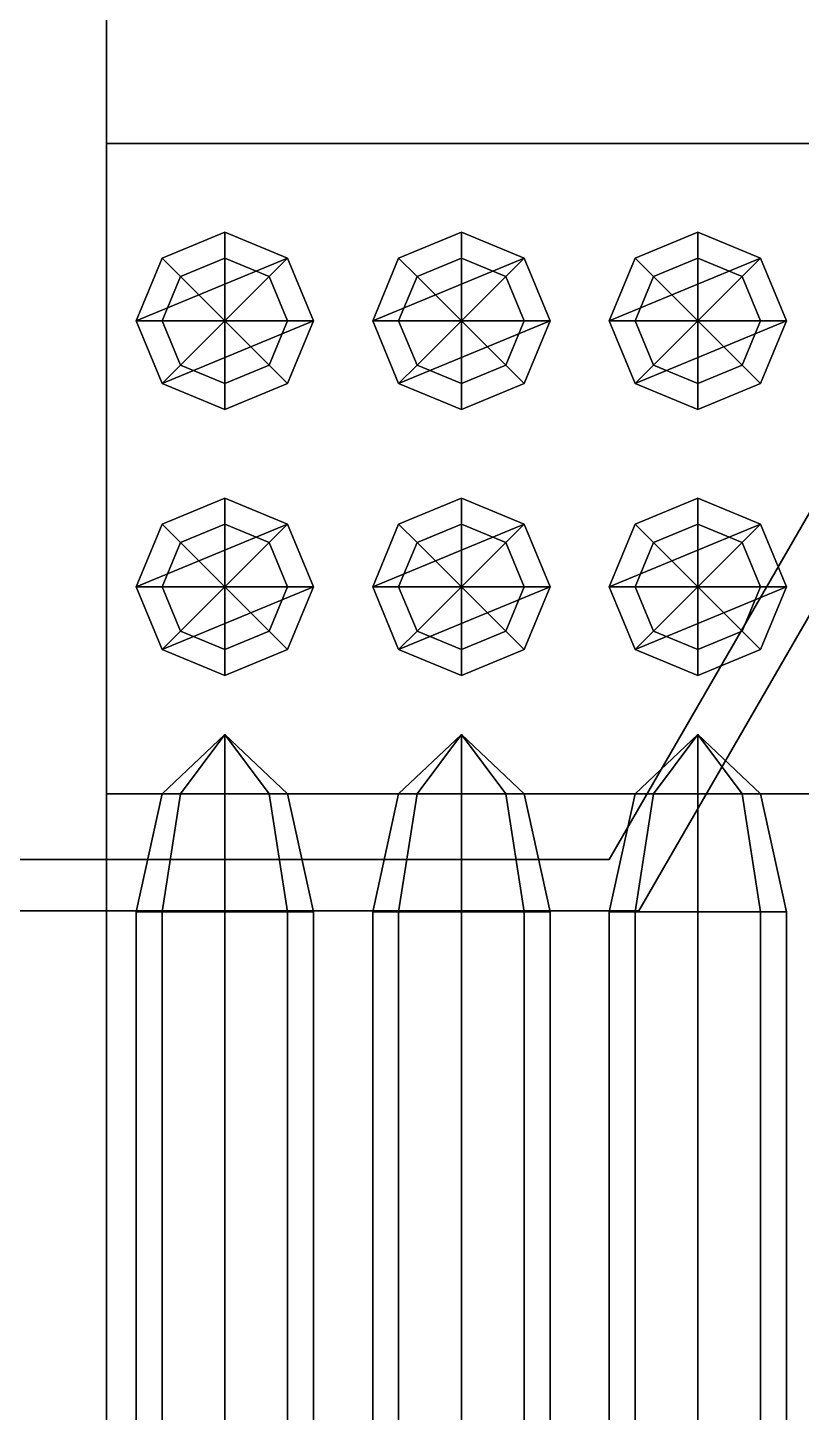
# Model space of a CAD drawing. Header units: millimetres. Extents: x -3.2 to 17.4, y -17.6 to 52.8.
# Drawn here: x 0.0933 to 0.355, y 7.3507 to 7.8192 of the extents above; entities that cross this region are included whole.
import ezdxf

# ---------------------------------------------------------------- set-up
doc = ezdxf.new("R2010")
doc.units = ezdxf.units.MM
doc.layers.add('sleeve', color=5, linetype='Continuous')
doc.layers.add('turret', color=2, linetype='Continuous')

msp = doc.modelspace()

# ---------------------------------------------------------------- linework, layer by layer
for points in [[(-3.09, 7.1, 2.67), (3.09, 7.1, 2.67), (3, 8.53, 2.75), (-3, 8.53, 2.75)], [(0, 8.53, -1.19), (0.54, 8.53, -0.83), (0.54, 7.1, -0.94), (0, 7.1, -1.19)], [(0.29, 7.53771, 2.69), (0.58, 8.04, 2.72), (0.58, 8.04, 3.7), (0.29, 7.53771, 3.7)], [(-0.29, 7.53771, 2.69), (0.29, 7.53771, 2.69), (0.29, 7.53771, 3.7), (-0.29, 7.53771, 3.7)]]:
    msp.add_3dface(points)
at = {"layer": 'sleeve'}
for points in [[(-0.12, 6.99, 4.23), (-0.12, 8.11, 4.23), (0.12, 8.11, 4.23), (0.12, 6.99, 4.23)], [(0.12, 6.99, 4.45), (0.12, 8.11, 4.45), (-0.12, 8.11, 4.45), (-0.12, 6.99, 4.45)], [(0.12, 6.99, 4.23), (0.12, 8.11, 4.23), (0.12, 8.11, 4.45), (0.12, 6.99, 4.45)]]:
    msp.add_3dface(points, dxfattribs=at)
at = {"layer": 'turret'}
for points in [[(-0.3, 7.52038, 3.85), (0.12, 7.95, 3.85), (0.12, 8.55962, 3.85), (-0.6, 8.04, 3.85)], [(0.3, 7.52038, 3.7), (0.6, 8.04, 3.7), (0.6, 8.04, 3.85), (0.3, 7.52038, 3.85)], [(0.3, 7.52038, 3.85), (0.54804, 7.95, 3.85), (0.12, 7.95, 3.85), (-0.3, 7.52038, 3.85)], [(0.12, 7.95, 3.27), (0.12, 7.56, 3.27), (0.12, 7.56, 3.3), (0.12, 7.95, 3.3)], [(0.12, 7.95, 3.3), (0.12, 7.56, 3.3), (1.06, 7.56, 3.3), (1.05, 7.95, 3.3)], [(0.12, 7.78, 4.23), (0.12, 6.99, 4.23), (0.12, 6.99, 4.29), (0.12, 7.78, 4.29)], [(0.6, 7.78, 4.29), (0.6, 7.78, 4.23), (0.12, 7.78, 4.23), (0.12, 7.78, 4.29)], [(0.6, 7.78, 4.23), (0.6, 6.99, 4.23), (0.12, 6.99, 4.23), (0.12, 7.78, 4.23)], [(0.12, 7.78, 4.29), (0.12, 6.99, 4.29), (0.6, 6.99, 4.29), (0.6, 7.78, 4.29)], [(0.16, 7.75, 4.51), (0.13879, 7.74121, 4.51), (0.13, 7.72, 4.51), (0.18121, 7.74121, 4.51)], [(0.16, 7.75, 3.98), (0.13879, 7.74121, 3.98), (0.13879, 7.74121, 4.51), (0.16, 7.75, 4.51)], [(0.145, 7.735, 3.94), (0.13879, 7.74121, 3.98), (0.16, 7.75, 3.98), (0.16, 7.74121, 3.94)], [(0.18121, 7.74121, 3.98), (0.16, 7.75, 3.98), (0.16, 7.75, 4.51), (0.18121, 7.74121, 4.51)], [(0.16, 7.74121, 3.94), (0.16, 7.75, 3.98), (0.18121, 7.74121, 3.98), (0.175, 7.735, 3.94)], [(0.24, 7.75, 4.51), (0.21879, 7.74121, 4.51), (0.21, 7.72, 4.51), (0.26121, 7.74121, 4.51)], [(0.225, 7.735, 3.94), (0.21879, 7.74121, 3.98), (0.24, 7.75, 3.98), (0.24, 7.74121, 3.94)], [(0.24, 7.75, 3.98), (0.21879, 7.74121, 3.98), (0.21879, 7.74121, 4.51), (0.24, 7.75, 4.51)], [(0.24, 7.74121, 3.94), (0.24, 7.75, 3.98), (0.26121, 7.74121, 3.98), (0.255, 7.735, 3.94)], [(0.26121, 7.74121, 3.98), (0.24, 7.75, 3.98), (0.24, 7.75, 4.51), (0.26121, 7.74121, 4.51)], [(0.32, 7.75, 4.51), (0.29879, 7.74121, 4.51), (0.29, 7.72, 4.51), (0.34121, 7.74121, 4.51)], [(0.305, 7.735, 3.94), (0.29879, 7.74121, 3.98), (0.32, 7.75, 3.98), (0.32, 7.74121, 3.94)], [(0.32, 7.75, 3.98), (0.29879, 7.74121, 3.98), (0.29879, 7.74121, 4.51), (0.32, 7.75, 4.51)], [(0.32, 7.74121, 3.94), (0.32, 7.75, 3.98), (0.34121, 7.74121, 3.98), (0.335, 7.735, 3.94)], [(0.34121, 7.74121, 3.98), (0.32, 7.75, 3.98), (0.32, 7.75, 4.51), (0.34121, 7.74121, 4.51)], [(0.18121, 7.74121, 4.51), (0.13, 7.72, 4.51), (0.13879, 7.69879, 4.51), (0.19, 7.72, 4.51)], [(0.13879, 7.74121, 3.98), (0.13, 7.72, 3.98), (0.13, 7.72, 4.51), (0.13879, 7.74121, 4.51)], [(0.13879, 7.72, 3.94), (0.13, 7.72, 3.98), (0.13879, 7.74121, 3.98), (0.145, 7.735, 3.94)], [(0.16, 7.72, 3.92), (0.145, 7.735, 3.94), (0.16, 7.74121, 3.94), (0.16, 7.72, 3.92)], [(0.16, 7.72, 3.92), (0.16, 7.74121, 3.94), (0.175, 7.735, 3.94), (0.16, 7.72, 3.92)], [(0.175, 7.735, 3.94), (0.18121, 7.74121, 3.98), (0.19, 7.72, 3.98), (0.18121, 7.72, 3.94)], [(0.19, 7.72, 3.98), (0.18121, 7.74121, 3.98), (0.18121, 7.74121, 4.51), (0.19, 7.72, 4.51)], [(0.21879, 7.72, 3.94), (0.21, 7.72, 3.98), (0.21879, 7.74121, 3.98), (0.225, 7.735, 3.94)], [(0.21879, 7.74121, 3.98), (0.21, 7.72, 3.98), (0.21, 7.72, 4.51), (0.21879, 7.74121, 4.51)], [(0.26121, 7.74121, 4.51), (0.21, 7.72, 4.51), (0.21879, 7.69879, 4.51), (0.27, 7.72, 4.51)], [(0.24, 7.72, 3.92), (0.225, 7.735, 3.94), (0.24, 7.74121, 3.94), (0.24, 7.72, 3.92)], [(0.24, 7.72, 3.92), (0.24, 7.74121, 3.94), (0.255, 7.735, 3.94), (0.24, 7.72, 3.92)], [(0.255, 7.735, 3.94), (0.26121, 7.74121, 3.98), (0.27, 7.72, 3.98), (0.26121, 7.72, 3.94)], [(0.27, 7.72, 3.98), (0.26121, 7.74121, 3.98), (0.26121, 7.74121, 4.51), (0.27, 7.72, 4.51)], [(0.29879, 7.72, 3.94), (0.29, 7.72, 3.98), (0.29879, 7.74121, 3.98), (0.305, 7.735, 3.94)], [(0.29879, 7.74121, 3.98), (0.29, 7.72, 3.98), (0.29, 7.72, 4.51), (0.29879, 7.74121, 4.51)], [(0.34121, 7.74121, 4.51), (0.29, 7.72, 4.51), (0.29879, 7.69879, 4.51), (0.35, 7.72, 4.51)], [(0.32, 7.72, 3.92), (0.305, 7.735, 3.94), (0.32, 7.74121, 3.94), (0.32, 7.72, 3.92)], [(0.32, 7.72, 3.92), (0.32, 7.74121, 3.94), (0.335, 7.735, 3.94), (0.32, 7.72, 3.92)], [(0.335, 7.735, 3.94), (0.34121, 7.74121, 3.98), (0.35, 7.72, 3.98), (0.34121, 7.72, 3.94)], [(0.35, 7.72, 3.98), (0.34121, 7.74121, 3.98), (0.34121, 7.74121, 4.51), (0.35, 7.72, 4.51)], [(0.16, 7.72, 3.92), (0.13879, 7.72, 3.94), (0.145, 7.735, 3.94), (0.16, 7.72, 3.92)], [(0.16, 7.72, 3.92), (0.175, 7.735, 3.94), (0.18121, 7.72, 3.94), (0.16, 7.72, 3.92)], [(0.24, 7.72, 3.92), (0.21879, 7.72, 3.94), (0.225, 7.735, 3.94), (0.24, 7.72, 3.92)], [(0.24, 7.72, 3.92), (0.255, 7.735, 3.94), (0.26121, 7.72, 3.94), (0.24, 7.72, 3.92)], [(0.32, 7.72, 3.92), (0.29879, 7.72, 3.94), (0.305, 7.735, 3.94), (0.32, 7.72, 3.92)], [(0.32, 7.72, 3.92), (0.335, 7.735, 3.94), (0.34121, 7.72, 3.94), (0.32, 7.72, 3.92)], [(0.13, 7.72, 3.98), (0.13879, 7.69879, 3.98), (0.13879, 7.69879, 4.51), (0.13, 7.72, 4.51)], [(0.145, 7.705, 3.94), (0.13879, 7.69879, 3.98), (0.13, 7.72, 3.98), (0.13879, 7.72, 3.94)], [(0.19, 7.72, 4.51), (0.13879, 7.69879, 4.51), (0.16, 7.69, 4.51), (0.18121, 7.69879, 4.51)], [(0.16, 7.72, 3.92), (0.145, 7.705, 3.94), (0.13879, 7.72, 3.94), (0.16, 7.72, 3.92)], [(0.16, 7.72, 3.92), (0.16, 7.69879, 3.94), (0.145, 7.705, 3.94), (0.16, 7.72, 3.92)], [(0.16, 7.72, 3.92), (0.175, 7.705, 3.94), (0.16, 7.69879, 3.94), (0.16, 7.72, 3.92)], [(0.16, 7.72, 3.92), (0.18121, 7.72, 3.94), (0.175, 7.705, 3.94), (0.16, 7.72, 3.92)], [(0.18121, 7.72, 3.94), (0.19, 7.72, 3.98), (0.18121, 7.69879, 3.98), (0.175, 7.705, 3.94)], [(0.18121, 7.69879, 3.98), (0.19, 7.72, 3.98), (0.19, 7.72, 4.51), (0.18121, 7.69879, 4.51)], [(0.225, 7.705, 3.94), (0.21879, 7.69879, 3.98), (0.21, 7.72, 3.98), (0.21879, 7.72, 3.94)], [(0.21, 7.72, 3.98), (0.21879, 7.69879, 3.98), (0.21879, 7.69879, 4.51), (0.21, 7.72, 4.51)], [(0.24, 7.72, 3.92), (0.225, 7.705, 3.94), (0.21879, 7.72, 3.94), (0.24, 7.72, 3.92)], [(0.27, 7.72, 4.51), (0.21879, 7.69879, 4.51), (0.24, 7.69, 4.51), (0.26121, 7.69879, 4.51)], [(0.24, 7.72, 3.92), (0.24, 7.69879, 3.94), (0.225, 7.705, 3.94), (0.24, 7.72, 3.92)], [(0.24, 7.72, 3.92), (0.26121, 7.72, 3.94), (0.255, 7.705, 3.94), (0.24, 7.72, 3.92)], [(0.24, 7.72, 3.92), (0.255, 7.705, 3.94), (0.24, 7.69879, 3.94), (0.24, 7.72, 3.92)], [(0.26121, 7.72, 3.94), (0.27, 7.72, 3.98), (0.26121, 7.69879, 3.98), (0.255, 7.705, 3.94)], [(0.26121, 7.69879, 3.98), (0.27, 7.72, 3.98), (0.27, 7.72, 4.51), (0.26121, 7.69879, 4.51)], [(0.305, 7.705, 3.94), (0.29879, 7.69879, 3.98), (0.29, 7.72, 3.98), (0.29879, 7.72, 3.94)], [(0.29, 7.72, 3.98), (0.29879, 7.69879, 3.98), (0.29879, 7.69879, 4.51), (0.29, 7.72, 4.51)], [(0.32, 7.72, 3.92), (0.305, 7.705, 3.94), (0.29879, 7.72, 3.94), (0.32, 7.72, 3.92)], [(0.35, 7.72, 4.51), (0.29879, 7.69879, 4.51), (0.32, 7.69, 4.51), (0.34121, 7.69879, 4.51)], [(0.32, 7.72, 3.92), (0.32, 7.69879, 3.94), (0.305, 7.705, 3.94), (0.32, 7.72, 3.92)], [(0.32, 7.72, 3.92), (0.34121, 7.72, 3.94), (0.335, 7.705, 3.94), (0.32, 7.72, 3.92)], [(0.32, 7.72, 3.92), (0.335, 7.705, 3.94), (0.32, 7.69879, 3.94), (0.32, 7.72, 3.92)], [(0.34121, 7.72, 3.94), (0.35, 7.72, 3.98), (0.34121, 7.69879, 3.98), (0.335, 7.705, 3.94)], [(0.34121, 7.69879, 3.98), (0.35, 7.72, 3.98), (0.35, 7.72, 4.51), (0.34121, 7.69879, 4.51)], [(0.16, 7.69879, 3.94), (0.16, 7.69, 3.98), (0.13879, 7.69879, 3.98), (0.145, 7.705, 3.94)], [(0.175, 7.705, 3.94), (0.18121, 7.69879, 3.98), (0.16, 7.69, 3.98), (0.16, 7.69879, 3.94)], [(0.24, 7.69879, 3.94), (0.24, 7.69, 3.98), (0.21879, 7.69879, 3.98), (0.225, 7.705, 3.94)], [(0.255, 7.705, 3.94), (0.26121, 7.69879, 3.98), (0.24, 7.69, 3.98), (0.24, 7.69879, 3.94)], [(0.32, 7.69879, 3.94), (0.32, 7.69, 3.98), (0.29879, 7.69879, 3.98), (0.305, 7.705, 3.94)], [(0.335, 7.705, 3.94), (0.34121, 7.69879, 3.98), (0.32, 7.69, 3.98), (0.32, 7.69879, 3.94)], [(0.13879, 7.69879, 3.98), (0.16, 7.69, 3.98), (0.16, 7.69, 4.51), (0.13879, 7.69879, 4.51)], [(0.16, 7.69, 3.98), (0.18121, 7.69879, 3.98), (0.18121, 7.69879, 4.51), (0.16, 7.69, 4.51)], [(0.21879, 7.69879, 3.98), (0.24, 7.69, 3.98), (0.24, 7.69, 4.51), (0.21879, 7.69879, 4.51)], [(0.24, 7.69, 3.98), (0.26121, 7.69879, 3.98), (0.26121, 7.69879, 4.51), (0.24, 7.69, 4.51)], [(0.29879, 7.69879, 3.98), (0.32, 7.69, 3.98), (0.32, 7.69, 4.51), (0.29879, 7.69879, 4.51)], [(0.32, 7.69, 3.98), (0.34121, 7.69879, 3.98), (0.34121, 7.69879, 4.51), (0.32, 7.69, 4.51)], [(0.16, 7.66, 4.51), (0.13879, 7.65121, 4.51), (0.13, 7.63, 4.51), (0.18121, 7.65121, 4.51)], [(0.145, 7.645, 3.94), (0.13879, 7.65121, 3.98), (0.16, 7.66, 3.98), (0.16, 7.65121, 3.94)], [(0.16, 7.66, 3.98), (0.13879, 7.65121, 3.98), (0.13879, 7.65121, 4.51), (0.16, 7.66, 4.51)], [(0.16, 7.65121, 3.94), (0.16, 7.66, 3.98), (0.18121, 7.65121, 3.98), (0.175, 7.645, 3.94)], [(0.18121, 7.65121, 3.98), (0.16, 7.66, 3.98), (0.16, 7.66, 4.51), (0.18121, 7.65121, 4.51)], [(0.24, 7.66, 4.51), (0.21879, 7.65121, 4.51), (0.21, 7.63, 4.51), (0.26121, 7.65121, 4.51)], [(0.24, 7.66, 3.98), (0.21879, 7.65121, 3.98), (0.21879, 7.65121, 4.51), (0.24, 7.66, 4.51)], [(0.225, 7.645, 3.94), (0.21879, 7.65121, 3.98), (0.24, 7.66, 3.98), (0.24, 7.65121, 3.94)], [(0.26121, 7.65121, 3.98), (0.24, 7.66, 3.98), (0.24, 7.66, 4.51), (0.26121, 7.65121, 4.51)], [(0.24, 7.65121, 3.94), (0.24, 7.66, 3.98), (0.26121, 7.65121, 3.98), (0.255, 7.645, 3.94)], [(0.32, 7.66, 4.51), (0.29879, 7.65121, 4.51), (0.29, 7.63, 4.51), (0.34121, 7.65121, 4.51)], [(0.32, 7.66, 3.98), (0.29879, 7.65121, 3.98), (0.29879, 7.65121, 4.51), (0.32, 7.66, 4.51)], [(0.305, 7.645, 3.94), (0.29879, 7.65121, 3.98), (0.32, 7.66, 3.98), (0.32, 7.65121, 3.94)], [(0.34121, 7.65121, 3.98), (0.32, 7.66, 3.98), (0.32, 7.66, 4.51), (0.34121, 7.65121, 4.51)], [(0.32, 7.65121, 3.94), (0.32, 7.66, 3.98), (0.34121, 7.65121, 3.98), (0.335, 7.645, 3.94)], [(0.13879, 7.63, 3.94), (0.13, 7.63, 3.98), (0.13879, 7.65121, 3.98), (0.145, 7.645, 3.94)], [(0.13879, 7.65121, 3.98), (0.13, 7.63, 3.98), (0.13, 7.63, 4.51), (0.13879, 7.65121, 4.51)], [(0.18121, 7.65121, 4.51), (0.13, 7.63, 4.51), (0.13879, 7.60879, 4.51), (0.19, 7.63, 4.51)], [(0.16, 7.63, 3.92), (0.145, 7.645, 3.94), (0.16, 7.65121, 3.94), (0.16, 7.63, 3.92)], [(0.16, 7.63, 3.92), (0.16, 7.65121, 3.94), (0.175, 7.645, 3.94), (0.16, 7.63, 3.92)], [(0.175, 7.645, 3.94), (0.18121, 7.65121, 3.98), (0.19, 7.63, 3.98), (0.18121, 7.63, 3.94)], [(0.19, 7.63, 3.98), (0.18121, 7.65121, 3.98), (0.18121, 7.65121, 4.51), (0.19, 7.63, 4.51)], [(0.26121, 7.65121, 4.51), (0.21, 7.63, 4.51), (0.21879, 7.60879, 4.51), (0.27, 7.63, 4.51)], [(0.21879, 7.65121, 3.98), (0.21, 7.63, 3.98), (0.21, 7.63, 4.51), (0.21879, 7.65121, 4.51)], [(0.21879, 7.63, 3.94), (0.21, 7.63, 3.98), (0.21879, 7.65121, 3.98), (0.225, 7.645, 3.94)], [(0.24, 7.63, 3.92), (0.225, 7.645, 3.94), (0.24, 7.65121, 3.94), (0.24, 7.63, 3.92)], [(0.24, 7.63, 3.92), (0.24, 7.65121, 3.94), (0.255, 7.645, 3.94), (0.24, 7.63, 3.92)], [(0.255, 7.645, 3.94), (0.26121, 7.65121, 3.98), (0.27, 7.63, 3.98), (0.26121, 7.63, 3.94)], [(0.27, 7.63, 3.98), (0.26121, 7.65121, 3.98), (0.26121, 7.65121, 4.51), (0.27, 7.63, 4.51)], [(0.34121, 7.65121, 4.51), (0.29, 7.63, 4.51), (0.29879, 7.60879, 4.51), (0.35, 7.63, 4.51)], [(0.29879, 7.65121, 3.98), (0.29, 7.63, 3.98), (0.29, 7.63, 4.51), (0.29879, 7.65121, 4.51)], [(0.29879, 7.63, 3.94), (0.29, 7.63, 3.98), (0.29879, 7.65121, 3.98), (0.305, 7.645, 3.94)], [(0.32, 7.63, 3.92), (0.305, 7.645, 3.94), (0.32, 7.65121, 3.94), (0.32, 7.63, 3.92)], [(0.32, 7.63, 3.92), (0.32, 7.65121, 3.94), (0.335, 7.645, 3.94), (0.32, 7.63, 3.92)], [(0.335, 7.645, 3.94), (0.34121, 7.65121, 3.98), (0.35, 7.63, 3.98), (0.34121, 7.63, 3.94)], [(0.35, 7.63, 3.98), (0.34121, 7.65121, 3.98), (0.34121, 7.65121, 4.51), (0.35, 7.63, 4.51)], [(0.16, 7.63, 3.92), (0.13879, 7.63, 3.94), (0.145, 7.645, 3.94), (0.16, 7.63, 3.92)], [(0.16, 7.63, 3.92), (0.175, 7.645, 3.94), (0.18121, 7.63, 3.94), (0.16, 7.63, 3.92)], [(0.24, 7.63, 3.92), (0.21879, 7.63, 3.94), (0.225, 7.645, 3.94), (0.24, 7.63, 3.92)], [(0.24, 7.63, 3.92), (0.255, 7.645, 3.94), (0.26121, 7.63, 3.94), (0.24, 7.63, 3.92)], [(0.32, 7.63, 3.92), (0.29879, 7.63, 3.94), (0.305, 7.645, 3.94), (0.32, 7.63, 3.92)], [(0.32, 7.63, 3.92), (0.335, 7.645, 3.94), (0.34121, 7.63, 3.94), (0.32, 7.63, 3.92)], [(0.145, 7.615, 3.94), (0.13879, 7.60879, 3.98), (0.13, 7.63, 3.98), (0.13879, 7.63, 3.94)], [(0.13, 7.63, 3.98), (0.13879, 7.60879, 3.98), (0.13879, 7.60879, 4.51), (0.13, 7.63, 4.51)], [(0.16, 7.63, 3.92), (0.145, 7.615, 3.94), (0.13879, 7.63, 3.94), (0.16, 7.63, 3.92)], [(0.19, 7.63, 4.51), (0.13879, 7.60879, 4.51), (0.16, 7.6, 4.51), (0.18121, 7.60879, 4.51)], [(0.16, 7.63, 3.92), (0.16, 7.60879, 3.94), (0.145, 7.615, 3.94), (0.16, 7.63, 3.92)], [(0.16, 7.63, 3.92), (0.18121, 7.63, 3.94), (0.175, 7.615, 3.94), (0.16, 7.63, 3.92)], [(0.16, 7.63, 3.92), (0.175, 7.615, 3.94), (0.16, 7.60879, 3.94), (0.16, 7.63, 3.92)], [(0.18121, 7.63, 3.94), (0.19, 7.63, 3.98), (0.18121, 7.60879, 3.98), (0.175, 7.615, 3.94)], [(0.18121, 7.60879, 3.98), (0.19, 7.63, 3.98), (0.19, 7.63, 4.51), (0.18121, 7.60879, 4.51)], [(0.21, 7.63, 3.98), (0.21879, 7.60879, 3.98), (0.21879, 7.60879, 4.51), (0.21, 7.63, 4.51)], [(0.225, 7.615, 3.94), (0.21879, 7.60879, 3.98), (0.21, 7.63, 3.98), (0.21879, 7.63, 3.94)], [(0.27, 7.63, 4.51), (0.21879, 7.60879, 4.51), (0.24, 7.6, 4.51), (0.26121, 7.60879, 4.51)], [(0.24, 7.63, 3.92), (0.225, 7.615, 3.94), (0.21879, 7.63, 3.94), (0.24, 7.63, 3.92)], [(0.24, 7.63, 3.92), (0.24, 7.60879, 3.94), (0.225, 7.615, 3.94), (0.24, 7.63, 3.92)], [(0.24, 7.63, 3.92), (0.255, 7.615, 3.94), (0.24, 7.60879, 3.94), (0.24, 7.63, 3.92)], [(0.24, 7.63, 3.92), (0.26121, 7.63, 3.94), (0.255, 7.615, 3.94), (0.24, 7.63, 3.92)], [(0.26121, 7.63, 3.94), (0.27, 7.63, 3.98), (0.26121, 7.60879, 3.98), (0.255, 7.615, 3.94)], [(0.26121, 7.60879, 3.98), (0.27, 7.63, 3.98), (0.27, 7.63, 4.51), (0.26121, 7.60879, 4.51)], [(0.29, 7.63, 3.98), (0.29879, 7.60879, 3.98), (0.29879, 7.60879, 4.51), (0.29, 7.63, 4.51)], [(0.305, 7.615, 3.94), (0.29879, 7.60879, 3.98), (0.29, 7.63, 3.98), (0.29879, 7.63, 3.94)], [(0.35, 7.63, 4.51), (0.29879, 7.60879, 4.51), (0.32, 7.6, 4.51), (0.34121, 7.60879, 4.51)], [(0.32, 7.63, 3.92), (0.305, 7.615, 3.94), (0.29879, 7.63, 3.94), (0.32, 7.63, 3.92)], [(0.32, 7.63, 3.92), (0.32, 7.60879, 3.94), (0.305, 7.615, 3.94), (0.32, 7.63, 3.92)], [(0.32, 7.63, 3.92), (0.335, 7.615, 3.94), (0.32, 7.60879, 3.94), (0.32, 7.63, 3.92)], [(0.32, 7.63, 3.92), (0.34121, 7.63, 3.94), (0.335, 7.615, 3.94), (0.32, 7.63, 3.92)], [(0.34121, 7.63, 3.94), (0.35, 7.63, 3.98), (0.34121, 7.60879, 3.98), (0.335, 7.615, 3.94)], [(0.34121, 7.60879, 3.98), (0.35, 7.63, 3.98), (0.35, 7.63, 4.51), (0.34121, 7.60879, 4.51)], [(0.16, 7.60879, 3.94), (0.16, 7.6, 3.98), (0.13879, 7.60879, 3.98), (0.145, 7.615, 3.94)], [(0.175, 7.615, 3.94), (0.18121, 7.60879, 3.98), (0.16, 7.6, 3.98), (0.16, 7.60879, 3.94)], [(0.24, 7.60879, 3.94), (0.24, 7.6, 3.98), (0.21879, 7.60879, 3.98), (0.225, 7.615, 3.94)], [(0.255, 7.615, 3.94), (0.26121, 7.60879, 3.98), (0.24, 7.6, 3.98), (0.24, 7.60879, 3.94)], [(0.32, 7.60879, 3.94), (0.32, 7.6, 3.98), (0.29879, 7.60879, 3.98), (0.305, 7.615, 3.94)], [(0.335, 7.615, 3.94), (0.34121, 7.60879, 3.98), (0.32, 7.6, 3.98), (0.32, 7.60879, 3.94)], [(0.13879, 7.60879, 3.98), (0.16, 7.6, 3.98), (0.16, 7.6, 4.51), (0.13879, 7.60879, 4.51)], [(0.16, 7.6, 3.98), (0.18121, 7.60879, 3.98), (0.18121, 7.60879, 4.51), (0.16, 7.6, 4.51)], [(0.21879, 7.60879, 3.98), (0.24, 7.6, 3.98), (0.24, 7.6, 4.51), (0.21879, 7.60879, 4.51)], [(0.24, 7.6, 3.98), (0.26121, 7.60879, 3.98), (0.26121, 7.60879, 4.51), (0.24, 7.6, 4.51)], [(0.29879, 7.60879, 3.98), (0.32, 7.6, 3.98), (0.32, 7.6, 4.51), (0.29879, 7.60879, 4.51)], [(0.32, 7.6, 3.98), (0.34121, 7.60879, 3.98), (0.34121, 7.60879, 4.51), (0.32, 7.6, 4.51)], [(0.16, 7.58, 4.32), (0.13879, 7.56, 4.32), (0.145, 7.56, 4.335), (0.16, 7.58, 4.32)], [(0.16, 7.58, 4.32), (0.145, 7.56, 4.305), (0.13879, 7.56, 4.32), (0.16, 7.58, 4.32)], [(0.16, 7.58, 4.32), (0.145, 7.56, 4.335), (0.16, 7.56, 4.34121), (0.16, 7.58, 4.32)], [(0.16, 7.58, 4.32), (0.16, 7.56, 4.29879), (0.145, 7.56, 4.305), (0.16, 7.58, 4.32)], [(0.16, 7.58, 4.32), (0.16, 7.56, 4.34121), (0.175, 7.56, 4.335), (0.16, 7.58, 4.32)], [(0.16, 7.58, 4.32), (0.175, 7.56, 4.335), (0.18121, 7.56, 4.32), (0.16, 7.58, 4.32)], [(0.16, 7.58, 4.32), (0.18121, 7.56, 4.32), (0.175, 7.56, 4.305), (0.16, 7.58, 4.32)], [(0.16, 7.58, 4.32), (0.175, 7.56, 4.305), (0.16, 7.56, 4.29879), (0.16, 7.58, 4.32)], [(0.24, 7.58, 4.32), (0.225, 7.56, 4.305), (0.21879, 7.56, 4.32), (0.24, 7.58, 4.32)], [(0.24, 7.58, 4.32), (0.21879, 7.56, 4.32), (0.225, 7.56, 4.335), (0.24, 7.58, 4.32)], [(0.24, 7.58, 4.32), (0.24, 7.56, 4.29879), (0.225, 7.56, 4.305), (0.24, 7.58, 4.32)], [(0.24, 7.58, 4.32), (0.225, 7.56, 4.335), (0.24, 7.56, 4.34121), (0.24, 7.58, 4.32)], [(0.24, 7.58, 4.32), (0.255, 7.56, 4.305), (0.24, 7.56, 4.29879), (0.24, 7.58, 4.32)], [(0.24, 7.58, 4.32), (0.26121, 7.56, 4.32), (0.255, 7.56, 4.305), (0.24, 7.58, 4.32)], [(0.24, 7.58, 4.32), (0.255, 7.56, 4.335), (0.26121, 7.56, 4.32), (0.24, 7.58, 4.32)], [(0.24, 7.58, 4.32), (0.24, 7.56, 4.34121), (0.255, 7.56, 4.335), (0.24, 7.58, 4.32)], [(0.32, 7.58, 4.32), (0.305, 7.56, 4.305), (0.29879, 7.56, 4.32), (0.32, 7.58, 4.32)], [(0.32, 7.58, 4.32), (0.29879, 7.56, 4.32), (0.305, 7.56, 4.335), (0.32, 7.58, 4.32)], [(0.32, 7.58, 4.32), (0.32, 7.56, 4.29879), (0.305, 7.56, 4.305), (0.32, 7.58, 4.32)], [(0.32, 7.58, 4.32), (0.305, 7.56, 4.335), (0.32, 7.56, 4.34121), (0.32, 7.58, 4.32)], [(0.32, 7.58, 4.32), (0.335, 7.56, 4.305), (0.32, 7.56, 4.29879), (0.32, 7.58, 4.32)], [(0.32, 7.58, 4.32), (0.34121, 7.56, 4.32), (0.335, 7.56, 4.305), (0.32, 7.58, 4.32)], [(0.32, 7.58, 4.32), (0.335, 7.56, 4.335), (0.34121, 7.56, 4.32), (0.32, 7.58, 4.32)], [(0.32, 7.58, 4.32), (0.32, 7.56, 4.34121), (0.335, 7.56, 4.335), (0.32, 7.58, 4.32)], [(0.12, 7.56, 3.27), (0.12, 7.18, 3.27), (0.12, 7.18, 3.3), (0.12, 7.56, 3.3)], [(0.12, 7.56, 3.3), (0.12, 7.18, 3.3), (1.06, 7.18, 3.3), (1.06, 7.56, 3.3)], [(0.13879, 7.56, 4.32), (0.13, 7.52, 4.32), (0.13879, 7.52, 4.34121), (0.145, 7.56, 4.335)], [(0.145, 7.56, 4.305), (0.13879, 7.52, 4.29879), (0.13, 7.52, 4.32), (0.13879, 7.56, 4.32)], [(0.145, 7.56, 4.335), (0.13879, 7.52, 4.34121), (0.16, 7.52, 4.35), (0.16, 7.56, 4.34121)], [(0.16, 7.56, 4.29879), (0.16, 7.52, 4.29), (0.13879, 7.52, 4.29879), (0.145, 7.56, 4.305)], [(0.16, 7.56, 4.34121), (0.16, 7.52, 4.35), (0.18121, 7.52, 4.34121), (0.175, 7.56, 4.335)], [(0.175, 7.56, 4.305), (0.18121, 7.52, 4.29879), (0.16, 7.52, 4.29), (0.16, 7.56, 4.29879)], [(0.175, 7.56, 4.335), (0.18121, 7.52, 4.34121), (0.19, 7.52, 4.32), (0.18121, 7.56, 4.32)], [(0.18121, 7.56, 4.32), (0.19, 7.52, 4.32), (0.18121, 7.52, 4.29879), (0.175, 7.56, 4.305)], [(0.225, 7.56, 4.305), (0.21879, 7.52, 4.29879), (0.21, 7.52, 4.32), (0.21879, 7.56, 4.32)], [(0.21879, 7.56, 4.32), (0.21, 7.52, 4.32), (0.21879, 7.52, 4.34121), (0.225, 7.56, 4.335)], [(0.24, 7.56, 4.29879), (0.24, 7.52, 4.29), (0.21879, 7.52, 4.29879), (0.225, 7.56, 4.305)], [(0.225, 7.56, 4.335), (0.21879, 7.52, 4.34121), (0.24, 7.52, 4.35), (0.24, 7.56, 4.34121)], [(0.255, 7.56, 4.305), (0.26121, 7.52, 4.29879), (0.24, 7.52, 4.29), (0.24, 7.56, 4.29879)], [(0.24, 7.56, 4.34121), (0.24, 7.52, 4.35), (0.26121, 7.52, 4.34121), (0.255, 7.56, 4.335)], [(0.26121, 7.56, 4.32), (0.27, 7.52, 4.32), (0.26121, 7.52, 4.29879), (0.255, 7.56, 4.305)], [(0.255, 7.56, 4.335), (0.26121, 7.52, 4.34121), (0.27, 7.52, 4.32), (0.26121, 7.56, 4.32)], [(0.305, 7.56, 4.305), (0.29879, 7.52, 4.29879), (0.29, 7.52, 4.32), (0.29879, 7.56, 4.32)], [(0.29879, 7.56, 4.32), (0.29, 7.52, 4.32), (0.29879, 7.52, 4.34121), (0.305, 7.56, 4.335)], [(0.32, 7.56, 4.29879), (0.32, 7.52, 4.29), (0.29879, 7.52, 4.29879), (0.305, 7.56, 4.305)], [(0.305, 7.56, 4.335), (0.29879, 7.52, 4.34121), (0.32, 7.52, 4.35), (0.32, 7.56, 4.34121)], [(0.335, 7.56, 4.305), (0.34121, 7.52, 4.29879), (0.32, 7.52, 4.29), (0.32, 7.56, 4.29879)], [(0.32, 7.56, 4.34121), (0.32, 7.52, 4.35), (0.34121, 7.52, 4.34121), (0.335, 7.56, 4.335)], [(0.34121, 7.56, 4.32), (0.35, 7.52, 4.32), (0.34121, 7.52, 4.29879), (0.335, 7.56, 4.305)], [(0.335, 7.56, 4.335), (0.34121, 7.52, 4.34121), (0.35, 7.52, 4.32), (0.34121, 7.56, 4.32)], [(-0.3, 7.52038, 3.7), (0.3, 7.52038, 3.7), (0.3, 7.52038, 3.85), (-0.3, 7.52038, 3.85)], [(0.13879, 7.52, 4.34121), (0.13, 7.52, 4.32), (0.13, 6.99, 4.32), (0.13879, 6.99, 4.34121)], [(0.13, 7.52, 4.32), (0.13879, 7.52, 4.29879), (0.13879, 6.99, 4.29879), (0.13, 6.99, 4.32)], [(0.16, 7.52, 4.35), (0.13879, 7.52, 4.34121), (0.13879, 6.99, 4.34121), (0.16, 6.99, 4.35)], [(0.13879, 7.52, 4.29879), (0.16, 7.52, 4.29), (0.16, 6.99, 4.29), (0.13879, 6.99, 4.29879)], [(0.18121, 7.52, 4.34121), (0.16, 7.52, 4.35), (0.16, 6.99, 4.35), (0.18121, 6.99, 4.34121)], [(0.16, 7.52, 4.29), (0.18121, 7.52, 4.29879), (0.18121, 6.99, 4.29879), (0.16, 6.99, 4.29)], [(0.19, 7.52, 4.32), (0.18121, 7.52, 4.34121), (0.18121, 6.99, 4.34121), (0.19, 6.99, 4.32)], [(0.18121, 7.52, 4.29879), (0.19, 7.52, 4.32), (0.19, 6.99, 4.32), (0.18121, 6.99, 4.29879)], [(0.21, 7.52, 4.32), (0.21879, 7.52, 4.29879), (0.21879, 6.99, 4.29879), (0.21, 6.99, 4.32)], [(0.21879, 7.52, 4.34121), (0.21, 7.52, 4.32), (0.21, 6.99, 4.32), (0.21879, 6.99, 4.34121)], [(0.21879, 7.52, 4.29879), (0.24, 7.52, 4.29), (0.24, 6.99, 4.29), (0.21879, 6.99, 4.29879)], [(0.24, 7.52, 4.35), (0.21879, 7.52, 4.34121), (0.21879, 6.99, 4.34121), (0.24, 6.99, 4.35)], [(0.24, 7.52, 4.29), (0.26121, 7.52, 4.29879), (0.26121, 6.99, 4.29879), (0.24, 6.99, 4.29)], [(0.26121, 7.52, 4.34121), (0.24, 7.52, 4.35), (0.24, 6.99, 4.35), (0.26121, 6.99, 4.34121)], [(0.26121, 7.52, 4.29879), (0.27, 7.52, 4.32), (0.27, 6.99, 4.32), (0.26121, 6.99, 4.29879)], [(0.27, 7.52, 4.32), (0.26121, 7.52, 4.34121), (0.26121, 6.99, 4.34121), (0.27, 6.99, 4.32)], [(0.29, 7.52, 4.32), (0.29879, 7.52, 4.29879), (0.29879, 6.99, 4.29879), (0.29, 6.99, 4.32)], [(0.29879, 7.52, 4.34121), (0.29, 7.52, 4.32), (0.29, 6.99, 4.32), (0.29879, 6.99, 4.34121)], [(0.29879, 7.52, 4.29879), (0.32, 7.52, 4.29), (0.32, 6.99, 4.29), (0.29879, 6.99, 4.29879)], [(0.32, 7.52, 4.35), (0.29879, 7.52, 4.34121), (0.29879, 6.99, 4.34121), (0.32, 6.99, 4.35)], [(0.32, 7.52, 4.29), (0.34121, 7.52, 4.29879), (0.34121, 6.99, 4.29879), (0.32, 6.99, 4.29)], [(0.34121, 7.52, 4.34121), (0.32, 7.52, 4.35), (0.32, 6.99, 4.35), (0.34121, 6.99, 4.34121)], [(0.34121, 7.52, 4.29879), (0.35, 7.52, 4.32), (0.35, 6.99, 4.32), (0.34121, 6.99, 4.29879)], [(0.35, 7.52, 4.32), (0.34121, 7.52, 4.34121), (0.34121, 6.99, 4.34121), (0.35, 6.99, 4.32)]]:
    msp.add_3dface(points, dxfattribs=at)

doc.saveas('drawing.dxf')
